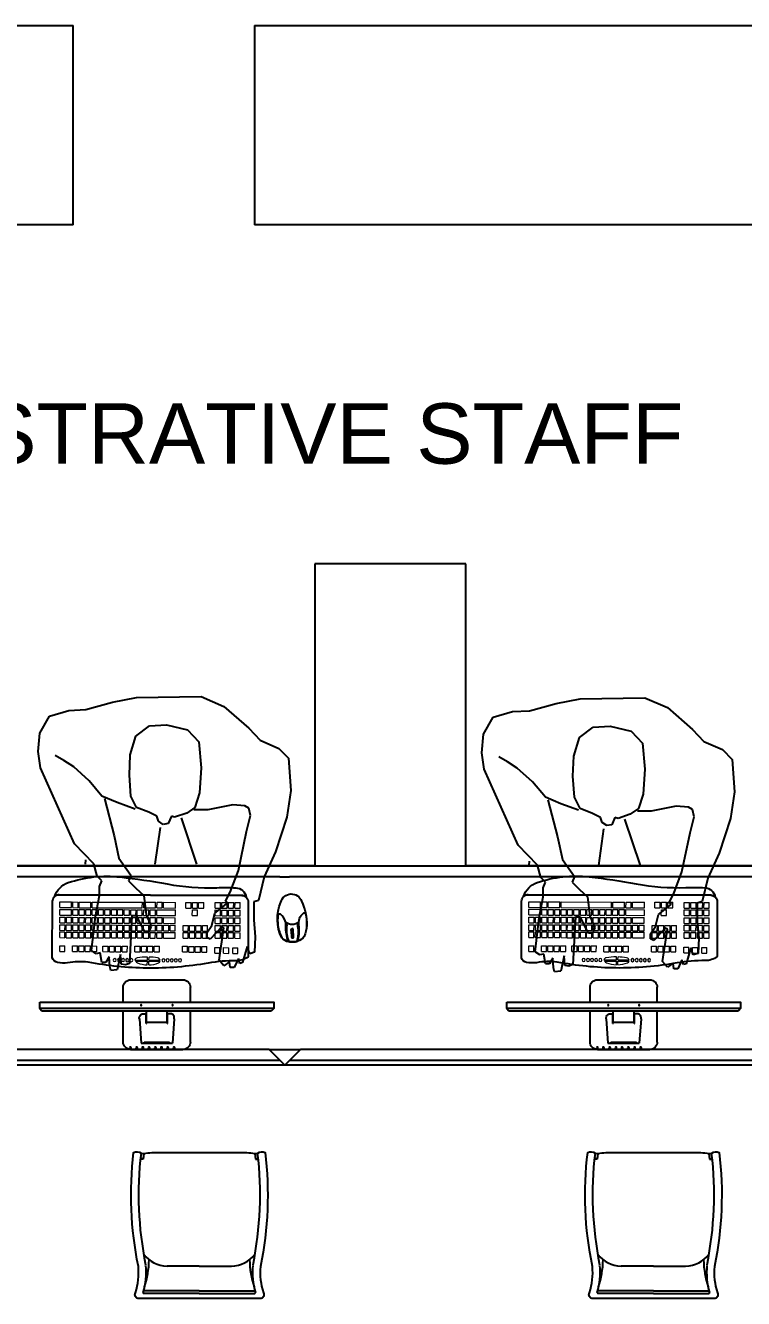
# Model space of a CAD drawing. Header units: inches. Extents: x 150067 to 167379, y -92057 to -49035.
# Drawn here: x 157916.6 to 158154.3, y -51022.5 to -50601.2 of the extents above; entities that cross this region are included whole.
import ezdxf

# ---------------------------------------------------------------- set-up
doc = ezdxf.new("R2010")
doc.units = ezdxf.units.IN
doc.header["$LTSCALE"] = 0.1
doc.header["$MEASUREMENT"] = 0
doc.styles.add('DIM', font='arial.ttf', dxfattribs={"width": 0.7, "height": 1})

# ---------------------------------------------------------------- blocks, each defined once
blk = doc.blocks.new('Dell S2340T 23-Inch 10-point Multi-Touch Monitor')
at = {"color": 0}
for p, q in [((-77.3, -17.2), (-77.3, -88.7)), ((-40.1, -70.4), (-36, -14.3)), ((-29.2, -14.3), (-29.2, -17.2)), ((-28.6, -14.3), (-28.6, -16.6)), ((28.6, -14.3), (28.6, -16.6)), ((29.2, -14.3), (29.2, -17.2)), ((40.1, -70.4), (36, -14.3)), ((77.3, -17.2), (77.3, -88.7)), ((-24.6, -60.1), (-24.6, -82.1)), ((-24.6, -60.1), (-24, -60.1)), ((-24, -60.1), (-24, -88.7)), ((-24, -62.9), (24, -62.9)), ((24, -60.1), (24, -88.7)), ((24, -60.1), (24.6, -60.1)), ((24.6, -60.1), (24.6, -82.1)), ((-268.9, -94.4), (-264.1, -88.7)), ((-264.1, -88.7), (264.1, -88.7)), ((-77.3, -108.7), (-77.3, -143.1)), ((77.3, -108.7), (77.3, -143.1)), ((268.9, -94.4), (264.1, -88.7))]:
    blk.add_line(p, q, dxfattribs=at)
for points in [[(-60.1, 0), (60.1, 0)], [(-36, -14.3), (36, -14.3)], [(-29.2, -17.2), (29.2, -17.2)], [(-28.6, -16.6), (28.6, -16.6)], [(-268.9, -108.7), (268.9, -108.7), (268.9, -94.4), (-268.9, -94.4), (-268.9, -108.7)], [(-60.1, -160.2), (60.1, -160.2)]]:
    blk.add_lwpolyline(points, dxfattribs=at)
for points in [[(-40.1, -70.4, 0.263666), (-36.6, -80.4), (-33.6, -82.1), (-24.6, -82.1)], [(40.1, -70.4, -0.263666), (36.6, -80.4), (33.6, -82.1), (24.6, -82.1)]]:
    blk.add_lwpolyline(points, format="xyb", dxfattribs=at)
for centre, radius in [((-60.7, -3.8), 1.73), ((-46.4, -3.8), 1.73), ((-32.1, -3.8), 1.73), ((-17.8, -3.8), 1.73), ((-3.5, -3.8), 1.73), ((10.8, -3.8), 1.73), ((25.1, -3.8), 1.73), ((39.4, -3.8), 1.73), ((-35.8, -101.6), 1.14), ((35.8, -101.6), 1.14)]:
    blk.add_circle(centre, radius, dxfattribs=at)
for centre, start, end in [((-60.1, -17.2), 90, 180), ((60.1, -17.2), 0, 90), ((-60.1, -143.1), 180, 270), ((60.1, -143.1), 270, 0)]:
    blk.add_arc(centre, 17.2, start, end, dxfattribs=at)
blk = doc.blocks.new('keyboard_top')
at = {"color": 0}
for points in [[(232.7, -75.8), (232.5, -26.1, 0.165941), (205.2, -17, -0.04592), (140.6, -11.5, 0.046884), (0, 0, 0.043941), (-135.1, -13.6, -0.081459), (-182.3, -12, 0.073722), (-205.6, -12.8, 0.278236), (-217.5, -23.3), (-217, -153.6, 0.414214), (-202, -168.5), (218.1, -167, 0.414214), (233, -151.9)], [(218.1, -167), (-202, -168.5, -0.198912), (-212.6, -164.1, 0.237087), (-180.8, -196.4, 0.110077), (-61.5, -209.4, 0.017919), (46.8, -193.4, -0.053396), (160.8, -184.8, 0.017301), (204.1, -184.6, 0.36209), (228, -163.1, -0.184401), (218.1, -167)]]:
    blk.add_lwpolyline(points, format="xyb", close=True, dxfattribs=at)
at = {"color": 0, "lineweight": 0}
for points in [[(-27.5, -18.5), (1, -18.5)], [(-26.4, -15.9), (1, -15.8)], [(0.9, -7.4), (1, -15.8)], [(1, -18.5), (1, -25.4)], [(4.3, -7.4), (4.6, -15.7)], [(4.6, -15.7), (30.2, -15.7)], [(4.6, -18.5), (30.3, -18.4)], [(4.6, -18.5), (4.8, -25.4)], [(-200.6, -38.1), (-188.6, -38.1)], [(-200.6, -38.1), (-200.5, -51.1)], [(-200.5, -51.1), (-188.5, -51.1)], [(-188.6, -38.1), (-188.5, -51.1)], [(-171.5, -38), (-171.4, -51)], [(-171.5, -38), (-159.5, -38)], [(-171.4, -51), (-159.4, -51)], [(-159.5, -38), (-159.4, -51)], [(-156.4, -38), (-144.4, -37.9)], [(-156.4, -38), (-156.3, -51)], [(-156.3, -51), (-144.3, -50.9)], [(-144.4, -37.9), (-144.3, -50.9)], [(-142.2, -37.9), (-130.2, -37.9)], [(-142.2, -37.9), (-142.1, -50.9)], [(-142.1, -50.9), (-130.1, -50.9)], [(-130.2, -37.9), (-130.1, -50.9)], [(-127.1, -37.9), (-115.1, -37.8)], [(-127.1, -37.9), (-127.1, -50.9)], [(-127.1, -50.9), (-115.1, -50.8)], [(-115.1, -37.8), (-115.1, -50.8)], [(-101.5, -37.8), (-89.5, -37.7)], [(-101.5, -37.8), (-101.4, -50.8)], [(-101.4, -50.8), (-89.4, -50.7)], [(-89.5, -37.7), (-89.4, -50.7)], [(-86.4, -37.7), (-86.3, -50.7)], [(-86.4, -37.7), (-74.4, -37.7)], [(-86.3, -50.7), (-74.3, -50.7)], [(-74.4, -37.7), (-74.3, -50.7)], [(-72.2, -37.7), (-60.2, -37.6)], [(-72.2, -37.7), (-72.1, -50.7)], [(-72.1, -50.7), (-60.1, -50.6)], [(-60.2, -37.6), (-60.1, -50.6)], [(-57.1, -37.6), (-57, -50.6)], [(-57.1, -37.6), (-45.1, -37.6)], [(-57, -50.6), (-45, -50.6)], [(-45.1, -37.6), (-45, -50.6)], [(-27.8, -37.5), (-27.7, -50.5)], [(-27.8, -37.5), (-15.8, -37.5)], [(-27.7, -50.5), (-15.7, -50.5)], [(-15.8, -37.5), (-15.7, -50.5)], [(-12.7, -37.5), (-0.7, -37.4)], [(-12.7, -37.5), (-12.6, -50.5)], [(-12.6, -50.5), (-0.6, -50.4)], [(-0.7, -37.4), (-0.6, -50.4)], [(1.5, -37.4), (13.5, -37.4)], [(1.5, -37.4), (1.6, -50.4)], [(1.6, -50.4), (13.6, -50.4)], [(13.5, -37.4), (13.6, -50.4)], [(16.6, -37.3), (16.7, -50.3)], [(16.6, -37.3), (28.6, -37.3)], [(16.7, -50.3), (28.7, -50.3)], [(28.6, -37.3), (28.7, -50.3)], [(81.6, -37.1), (81.6, -50.1)], [(81.6, -37.1), (93.6, -37.1)], [(81.6, -50.1), (93.6, -50.1)], [(93.6, -37.1), (93.6, -50.1)], [(96.6, -37), (96.7, -50)], [(96.6, -37), (108.6, -37)], [(96.7, -50), (108.7, -50)], [(108.6, -37), (108.7, -50)], [(110.8, -37), (122.8, -37)], [(110.8, -37), (110.9, -50)], [(110.9, -50), (122.9, -50)], [(122.8, -37), (122.9, -50)], [(125.9, -36.9), (126, -49.9)], [(125.9, -36.9), (137.9, -36.9)], [(126, -49.9), (138, -49.9)], [(137.9, -36.9), (138, -49.9)], [(155.8, -34.6), (155.8, -47.6)], [(155.8, -34.6), (167.8, -34.6)], [(155.8, -47.6), (167.8, -47.6)], [(167.8, -34.6), (167.8, -47.6)], [(176.3, -34), (188.3, -33.9)], [(176.3, -34), (176.3, -47)], [(176.3, -47), (188.3, -46.9)], [(188.3, -33.9), (188.3, -46.9)], [(197.2, -33.9), (197.2, -46.9)], [(197.2, -33.9), (209.2, -33.9)], [(197.2, -46.9), (209.2, -46.9)], [(209.2, -33.9), (209.2, -46.9)], [(-200.5, -70), (-188.5, -69.9)], [(-200.5, -70), (-200.4, -83)], [(-200.4, -83), (-188.4, -82.9)], [(-200.4, -86.5), (-188.4, -86.5)], [(-200.4, -86.5), (-200.3, -99.5)], [(-188.5, -69.9), (-188.4, -82.9)], [(-188.4, -86.5), (-188.3, -99.5)], [(-185.4, -69.9), (-185.3, -82.9)], [(-185.4, -69.9), (-173.4, -69.9)], [(-185.3, -82.9), (-173.3, -82.9)], [(-185.3, -86.5), (-173.3, -86.4)], [(-185.3, -86.5), (-185.3, -99.5)], [(-173.4, -69.9), (-173.3, -82.9)], [(-173.3, -86.4), (-173.3, -99.4)], [(-170.3, -69.8), (-170.2, -82.8)], [(-170.3, -69.8), (-158.3, -69.8)], [(-170.2, -82.8), (-158.2, -82.8)], [(-170.2, -86.4), (-170.2, -99.4)], [(-170.2, -86.4), (-158.2, -86.4)], [(-158.3, -69.8), (-158.2, -82.8)], [(-158.2, -86.4), (-158.2, -99.4)], [(-156.1, -69.8), (-144.1, -69.7)], [(-156.1, -69.8), (-156, -82.8)], [(-156, -82.8), (-144, -82.7)], [(-156, -86.3), (-144, -86.3)], [(-156, -86.3), (-156, -99.3)], [(-144.1, -69.7), (-144, -82.7)], [(-144, -86.3), (-144, -99.3)], [(-141, -69.7), (-140.9, -82.7)], [(-141, -69.7), (-129, -69.7)], [(-140.9, -82.7), (-128.9, -82.7)], [(-140.9, -86.3), (-128.9, -86.2)], [(-140.9, -86.3), (-140.9, -99.3)], [(-129, -69.7), (-128.9, -82.7)], [(-128.9, -86.2), (-128.9, -99.2)], [(-125.9, -69.7), (-113.9, -69.6)], [(-125.9, -69.7), (-125.9, -82.7)], [(-125.9, -82.7), (-113.9, -82.6)], [(-125.8, -86.2), (-125.8, -99.2)], [(-125.8, -86.2), (-113.8, -86.2)], [(-113.9, -69.6), (-113.9, -82.6)], [(-113.8, -86.2), (-113.8, -99.2)], [(-111.8, -69.6), (-99.8, -69.6)], [(-111.8, -69.6), (-111.8, -82.6)], [(-111.8, -82.6), (-99.8, -82.6)], [(-111.8, -86.2), (-99.8, -86.1)], [(-111.8, -86.2), (-111.7, -99.2)], [(-99.8, -69.6), (-99.8, -82.6)], [(-99.8, -86.1), (-99.7, -99.1)], [(-96.7, -69.6), (-84.7, -69.5)], [(-96.7, -69.6), (-96.7, -82.6)], [(-96.7, -82.6), (-84.7, -82.5)], [(-96.7, -86.1), (-96.6, -99.1)], [(-96.7, -86.1), (-84.7, -86.1)], [(-84.7, -69.5), (-84.7, -82.5)], [(-84.7, -86.1), (-84.6, -99.1)], [(-81.6, -69.5), (-81.6, -82.5)], [(-81.6, -69.5), (-69.6, -69.5)], [(-81.6, -82.5), (-69.6, -82.5)], [(-81.6, -86.1), (-69.6, -86)], [(-81.6, -86.1), (-81.5, -99.1)], [(-69.6, -69.5), (-69.6, -82.5)], [(-69.6, -86), (-69.5, -99)], [(-67.5, -69.5), (-55.5, -69.4)], [(-67.5, -69.5), (-67.5, -82.5)], [(-67.5, -82.5), (-55.5, -82.4)], [(-67.5, -86), (-55.5, -86)], [(-67.5, -86), (-67.4, -99)], [(-55.5, -69.4), (-55.5, -82.4)], [(-55.5, -86), (-55.4, -99)], [(-52.4, -69.4), (-52.4, -82.4)], [(-52.4, -69.4), (-40.4, -69.4)], [(-52.4, -82.4), (-40.4, -82.4)], [(-52.4, -86), (-40.4, -85.9)], [(-52.4, -86), (-52.3, -99)], [(-40.4, -69.4), (-40.4, -82.4)], [(-40.4, -85.9), (-40.3, -98.9)], [(-37.3, -69.4), (-25.3, -69.3)], [(-37.3, -69.4), (-37.3, -82.4)], [(-37.3, -82.4), (-25.3, -82.3)], [(-37.3, -85.9), (-37.2, -98.9)], [(-37.3, -85.9), (-25.3, -85.9)], [(-25.3, -69.3), (-25.3, -82.3)], [(-25.3, -85.9), (-25.2, -98.9)], [(-22.8, -69.3), (-10.8, -69.3)], [(-22.8, -69.3), (-22.8, -82.3)], [(-22.8, -82.3), (-10.8, -82.3)], [(-22.8, -85.9), (-10.8, -85.8)], [(-22.8, -85.9), (-22.7, -98.9)], [(-10.8, -69.3), (-10.8, -82.3)], [(-10.8, -85.8), (-10.7, -98.8)], [(-7.8, -69.2), (-7.7, -82.2)], [(-7.8, -69.2), (4.2, -69.2)], [(-7.7, -82.2), (4.3, -82.2)], [(-7.7, -85.8), (-7.6, -98.8)], [(-7.7, -85.8), (4.3, -85.8)], [(4.2, -69.2), (4.3, -82.2)], [(4.3, -85.8), (4.4, -98.8)], [(7.3, -69.2), (19.3, -69.1)], [(7.3, -69.2), (7.4, -82.2)], [(7.4, -82.2), (19.4, -82.1)], [(7.4, -85.7), (7.4, -98.7)], [(7.4, -85.7), (19.4, -85.7)], [(19.3, -69.1), (19.4, -82.1)], [(19.4, -85.7), (19.4, -98.7)], [(22.9, -69.1), (34.9, -69.1)], [(22.9, -69.1), (22.9, -82.1)], [(22.9, -82.1), (34.9, -82.1)], [(22.9, -85.7), (34.9, -85.6)], [(22.9, -85.7), (23, -98.7)], [(34.9, -69.1), (34.9, -82.1)], [(34.9, -85.6), (35, -98.6)], [(38, -69.1), (65.1, -69)], [(38, -69.1), (38, -82.1)], [(38, -82.1), (65.1, -82)], [(38, -85.6), (38.1, -98.6)], [(38, -85.6), (50, -85.6)], [(50, -85.6), (50.1, -98.6)], [(53.1, -85.6), (65.1, -85.5)], [(53.1, -85.6), (53.2, -98.6)], [(65.1, -69), (65.1, -82)], [(65.1, -85.5), (65.2, -98.5)], [(83, -68.9), (83.1, -81.9)], [(83, -68.9), (95, -68.9)], [(83.1, -81.9), (95.1, -81.9)], [(83.1, -85), (83.2, -98)], [(83.1, -85), (95.1, -85)], [(95, -68.9), (95.1, -81.9)], [(95.1, -85), (95.2, -98)], [(98.1, -68.9), (110.1, -68.8)], [(98.1, -68.9), (98.1, -81.9)], [(98.1, -81.9), (110.1, -81.8)], [(98.2, -85), (110.2, -84.9)], [(98.2, -85), (98.2, -98)], [(110.1, -68.8), (110.1, -81.8)], [(110.2, -84.9), (110.2, -97.9)], [(112.3, -68.8), (124.3, -68.8)], [(112.3, -68.8), (112.3, -81.8)], [(112.3, -81.8), (124.3, -81.8)], [(112.4, -84.9), (124.4, -84.9)], [(112.4, -84.9), (112.4, -97.9)], [(124.3, -68.8), (124.3, -81.8)], [(124.4, -84.9), (124.4, -97.9)], [(127.4, -68.8), (139.4, -68.7)], [(127.4, -68.8), (127.4, -81.8)], [(127.4, -81.8), (139.4, -81.7)], [(127.5, -84.9), (139.5, -84.8)], [(127.5, -84.9), (127.5, -97.9)], [(139.4, -68.7), (139.4, -81.7)], [(139.5, -84.8), (139.5, -97.8)], [(156.9, -68.6), (156.9, -81.6)], [(156.9, -68.6), (168.9, -68.6)], [(156.9, -81.6), (168.9, -81.6)], [(156.9, -85.2), (157, -98.2)], [(156.9, -85.2), (168.9, -85.2)], [(168.9, -68.6), (168.9, -81.6)], [(168.9, -85.2), (169, -98.2)], [(172, -68.6), (184, -68.5)], [(172, -68.6), (172, -81.6)], [(172, -81.6), (184, -81.5)], [(172, -85.1), (184, -85.1)], [(172, -85.1), (172.1, -98.1)], [(184, -68.5), (184, -81.5)], [(184, -85.1), (184.1, -98.1)], [(187.1, -68.5), (187.1, -81.5)], [(187.1, -68.5), (199.1, -68.5)], [(187.1, -81.5), (199.1, -81.5)], [(187.1, -85.1), (199.1, -85)], [(187.1, -85.1), (187.2, -98.1)], [(199.1, -68.5), (199.1, -81.5)], [(199.1, -85), (199.2, -98)], [(202.2, -68.5), (214.2, -68.4)], [(202.2, -68.5), (202.2, -81.5)], [(202.2, -81.5), (214.2, -81.4)], [(202.2, -85), (202.3, -98)], [(202.2, -85), (214.2, -85)], [(214.2, -68.4), (214.2, -81.4)], [(214.2, -85), (214.3, -98)], [(-200.3, -99.5), (-188.3, -99.5)], [(-200.3, -103.9), (-188.3, -103.9)], [(-200.3, -103.9), (-200.3, -116.9)], [(-200.3, -116.9), (-188.3, -116.9)], [(-188.3, -103.9), (-188.3, -116.9)], [(-185.3, -99.5), (-173.3, -99.4)], [(-185.2, -103.8), (-173.2, -103.8)], [(-185.2, -103.8), (-185.2, -116.8)], [(-185.2, -116.8), (-173.2, -116.8)], [(-173.2, -103.8), (-173.2, -116.8)], [(-170.2, -99.4), (-158.2, -99.4)], [(-170.2, -103.8), (-158.2, -103.7)], [(-170.2, -103.8), (-170.1, -116.8)], [(-170.1, -116.8), (-158.1, -116.7)], [(-158.2, -103.7), (-158.1, -116.7)], [(-156, -99.3), (-144, -99.3)], [(-156, -103.7), (-144, -103.7)], [(-156, -103.7), (-155.9, -116.7)], [(-155.9, -116.7), (-143.9, -116.7)], [(-144, -103.7), (-143.9, -116.7)], [(-140.9, -99.3), (-128.9, -99.2)], [(-140.9, -103.7), (-128.9, -103.6)], [(-140.9, -103.7), (-140.8, -116.7)], [(-140.8, -116.7), (-128.8, -116.6)], [(-128.9, -103.6), (-128.8, -116.6)], [(-125.8, -99.2), (-113.8, -99.2)], [(-125.8, -103.6), (-113.8, -103.6)], [(-125.8, -103.6), (-125.7, -116.6)], [(-125.7, -116.6), (-113.7, -116.6)], [(-113.8, -103.6), (-113.7, -116.6)], [(-111.7, -99.2), (-99.7, -99.1)], [(-111.7, -103.6), (-99.7, -103.5)], [(-111.7, -103.6), (-111.6, -116.6)], [(-111.6, -116.6), (-99.6, -116.5)], [(-99.7, -103.5), (-99.6, -116.5)], [(-96.6, -99.1), (-84.6, -99.1)], [(-96.6, -103.5), (-84.6, -103.5)], [(-96.6, -103.5), (-96.6, -116.5)], [(-96.6, -116.5), (-84.6, -116.5)], [(-84.6, -103.5), (-84.6, -116.5)], [(-81.5, -99.1), (-69.5, -99)], [(-81.5, -103.5), (-69.5, -103.4)], [(-81.5, -103.5), (-81.5, -116.5)], [(-81.5, -116.5), (-69.5, -116.4)], [(-69.5, -103.4), (-69.5, -116.4)], [(-67.4, -99), (-55.4, -99)], [(-67.4, -103.4), (-55.4, -103.4)], [(-67.4, -103.4), (-67.3, -116.4)], [(-67.3, -116.4), (-55.3, -116.4)], [(-55.4, -103.4), (-55.3, -116.4)], [(-52.3, -99), (-40.3, -98.9)], [(-52.3, -103.4), (-40.3, -103.3)], [(-52.3, -103.4), (-52.3, -116.4)], [(-52.3, -116.4), (-40.3, -116.3)], [(-40.3, -103.3), (-40.3, -116.3)], [(-37.2, -98.9), (-25.2, -98.9)], [(-37.2, -103.3), (-25.2, -103.3)], [(-37.2, -103.3), (-37.2, -116.3)], [(-37.2, -116.3), (-25.2, -116.3)], [(-25.2, -103.3), (-25.2, -116.3)], [(-22.7, -98.9), (-10.7, -98.8)], [(-22.7, -103.2), (-10.7, -103.2)], [(-22.7, -103.2), (-22.7, -116.2)], [(-22.7, -116.2), (-10.7, -116.2)], [(-10.7, -103.2), (-10.7, -116.2)], [(-7.6, -98.8), (4.4, -98.8)], [(-7.6, -103.2), (4.4, -103.1)], [(-7.6, -103.2), (-7.6, -116.2)], [(-7.6, -116.2), (4.4, -116.1)], [(4.4, -103.1), (4.4, -116.1)], [(7.4, -98.7), (19.4, -98.7)], [(7.5, -103.1), (19.5, -103.1)], [(7.5, -103.1), (7.5, -116.1)], [(7.5, -116.1), (19.5, -116.1)], [(19.5, -103.1), (19.5, -116.1)], [(23, -98.7), (35, -98.6)], [(23, -103.1), (35, -103)], [(23, -103.1), (23.1, -116.1)], [(23.1, -116.1), (35.1, -116)], [(35, -103), (35.1, -116)], [(38.1, -98.6), (50.1, -98.6)], [(38.1, -103), (65.2, -102.9)], [(38.1, -103), (38.1, -116)], [(38.1, -116), (65.2, -115.9)], [(53.2, -98.6), (65.2, -98.5)], [(65.2, -102.9), (65.2, -115.9)], [(83.2, -98), (95.2, -98)], [(98.2, -98), (110.2, -97.9)], [(112.4, -97.9), (124.4, -97.9)], [(127.5, -97.9), (139.5, -97.8)], [(157, -98.2), (169, -98.2)], [(157, -102.6), (169, -102.5)], [(157, -102.6), (157, -115.6)], [(157, -115.6), (169, -115.5)], [(169, -102.5), (169, -115.5)], [(172.1, -98.1), (184.1, -98.1)], [(172.1, -102.5), (184.1, -102.5)], [(172.1, -102.5), (172.2, -115.5)], [(172.2, -115.5), (184.2, -115.5)], [(184.1, -102.5), (184.2, -115.5)], [(187.2, -98.1), (199.2, -98)], [(187.2, -102.5), (199.2, -102.4)], [(187.2, -102.5), (187.2, -115.5)], [(187.2, -115.5), (199.2, -115.4)], [(199.2, -102.4), (199.2, -115.4)], [(202.3, -98), (214.3, -98)], [(202.3, -102.4), (214.3, -102.4)], [(202.3, -102.4), (202.3, -115.4)], [(202.3, -115.4), (214.3, -115.4)], [(214.3, -102.4), (214.3, -115.4)], [(-200.3, -121.9), (-173.2, -121.8)], [(-200.3, -121.9), (-200.2, -134.9)], [(-200.2, -134.9), (-173.1, -134.8)], [(-200.2, -139.1), (-173.1, -139)], [(-200.2, -139.1), (-200.2, -152.1)], [(-173.2, -121.8), (-173.1, -134.8)], [(-173.1, -139), (-173.1, -152)], [(-170.1, -121.8), (-158.1, -121.7)], [(-170.1, -121.8), (-170, -134.8)], [(-170, -134.8), (-158, -134.7)], [(-170, -139), (-158, -138.9)], [(-170, -139), (-170, -152)], [(-158.1, -121.7), (-158, -134.7)], [(-158, -138.9), (-158, -151.9)], [(-155.9, -121.7), (-143.9, -121.7)], [(-155.9, -121.7), (-155.8, -134.7)], [(-155.8, -134.7), (-143.8, -134.7)], [(-155.8, -138.9), (-128.7, -138.8)], [(-155.8, -138.9), (-155.8, -151.9)], [(-143.9, -121.7), (-143.8, -134.7)], [(-140.8, -121.7), (-128.8, -121.6)], [(-140.8, -121.7), (-140.8, -134.7)], [(-140.8, -134.7), (-128.8, -134.6)], [(-128.8, -121.6), (-128.8, -134.6)], [(-128.7, -138.8), (-128.7, -151.8)], [(-125.7, -121.6), (-125.7, -134.6)], [(-125.7, -121.6), (-113.7, -121.6)], [(-125.7, -134.6), (-113.7, -134.6)], [(-125.6, -138.8), (-10.6, -138.4)], [(-125.6, -138.8), (-125.6, -151.8)], [(-113.7, -121.6), (-113.7, -134.6)], [(-111.6, -121.6), (-99.6, -121.5)], [(-111.6, -121.6), (-111.6, -134.6)], [(-111.6, -134.6), (-99.6, -134.5)], [(-99.6, -121.5), (-99.6, -134.5)], [(-96.5, -121.5), (-84.5, -121.5)], [(-96.5, -121.5), (-96.5, -134.5)], [(-96.5, -134.5), (-84.5, -134.5)], [(-84.5, -121.5), (-84.5, -134.5)], [(-81.4, -121.5), (-69.4, -121.4)], [(-81.4, -121.5), (-81.4, -134.5)], [(-81.4, -134.5), (-69.4, -134.4)], [(-69.4, -121.4), (-69.4, -134.4)], [(-67.3, -121.4), (-55.3, -121.4)], [(-67.3, -121.4), (-67.3, -134.4)], [(-67.3, -134.4), (-55.3, -134.4)], [(-55.3, -121.4), (-55.3, -134.4)], [(-52.2, -121.4), (-40.2, -121.3)], [(-52.2, -121.4), (-52.2, -134.4)], [(-52.2, -134.4), (-40.2, -134.3)], [(-40.2, -121.3), (-40.2, -134.3)], [(-37.2, -121.3), (-37.1, -134.3)], [(-37.2, -121.3), (-25.2, -121.3)], [(-37.1, -134.3), (-25.1, -134.3)], [(-25.2, -121.3), (-25.1, -134.3)], [(-22.6, -121.2), (-10.6, -121.2)], [(-22.6, -121.2), (-22.6, -134.2)], [(-22.6, -134.2), (-10.6, -134.2)], [(-10.6, -121.2), (-10.6, -134.2)], [(-10.6, -138.4), (-10.5, -151.4)], [(-7.6, -121.2), (4.4, -121.1)], [(-7.6, -121.2), (-7.5, -134.2)], [(-7.5, -134.2), (4.5, -134.1)], [(-7.5, -138.4), (19.6, -138.3)], [(-7.5, -138.4), (-7.5, -151.4)], [(4.4, -121.1), (4.5, -134.1)], [(7.5, -121.1), (7.6, -134.1)], [(7.5, -121.1), (19.5, -121.1)], [(7.6, -134.1), (19.6, -134.1)], [(19.5, -121.1), (19.6, -134.1)], [(19.6, -138.3), (19.6, -151.3)], [(23.1, -121.1), (65.3, -120.9)], [(23.1, -121.1), (23.1, -134.1)], [(23.1, -134.1), (65.3, -133.9)], [(23.1, -138.3), (35.1, -138.2)], [(23.1, -138.3), (23.2, -151.3)], [(35.1, -138.2), (35.2, -151.2)], [(38.2, -138.2), (65.3, -138.1)], [(38.2, -138.2), (38.3, -151.2)], [(65.3, -120.9), (65.3, -133.9)], [(65.3, -138.1), (65.4, -151.1)], [(89.3, -138.1), (101.3, -138)], [(89.3, -138.1), (89.3, -151.1)], [(101.3, -138), (101.3, -151)], [(104.3, -120.6), (104.4, -133.6)], [(104.3, -120.6), (116.3, -120.6)], [(104.4, -133.6), (116.4, -133.6)], [(104.4, -138), (116.4, -138)], [(104.4, -138), (104.4, -151)], [(116.3, -120.6), (116.4, -133.6)], [(116.4, -138), (116.4, -151)], [(118.9, -138), (130.9, -137.9)], [(118.9, -138), (118.9, -151)], [(130.9, -137.9), (130.9, -150.9)], [(157.1, -120.6), (169.1, -120.5)], [(157.1, -120.6), (157.1, -133.6)], [(157.1, -133.6), (169.1, -133.5)], [(157.1, -137.8), (169.1, -137.7)], [(157.1, -137.8), (157.2, -150.8)], [(169.1, -120.5), (169.1, -133.5)], [(169.1, -137.7), (169.2, -150.7)], [(172.2, -120.5), (184.2, -120.5)], [(172.2, -120.5), (172.2, -133.5)], [(172.2, -133.5), (184.2, -133.5)], [(172.2, -137.7), (184.2, -137.7)], [(172.2, -137.7), (172.3, -150.7)], [(184.2, -120.5), (184.2, -133.5)], [(184.2, -137.7), (184.3, -150.7)], [(187.3, -120.5), (199.3, -120.4)], [(187.3, -120.5), (187.3, -133.5)], [(187.3, -133.5), (199.3, -133.4)], [(187.3, -137.7), (199.3, -137.6)], [(187.3, -137.7), (187.4, -150.7)], [(199.3, -120.4), (199.3, -133.4)], [(199.3, -137.6), (199.4, -150.6)], [(202.4, -120.4), (202.4, -133.4)], [(202.4, -120.4), (214.4, -120.4)], [(202.4, -133.4), (214.4, -133.4)], [(202.4, -137.6), (214.4, -137.6)], [(202.4, -137.6), (202.5, -150.6)], [(214.4, -120.4), (214.4, -133.4)], [(214.4, -137.6), (214.5, -150.6)], [(-200.2, -152.1), (-173.1, -152)], [(-170, -152), (-158, -151.9)], [(-155.8, -151.9), (-128.7, -151.8)], [(-125.6, -151.8), (-10.5, -151.4)], [(-7.5, -151.4), (19.6, -151.3)], [(23.2, -151.3), (35.2, -151.2)], [(38.3, -151.2), (65.4, -151.1)], [(89.3, -151.1), (101.3, -151)], [(104.4, -151), (116.4, -151)], [(118.9, -151), (130.9, -150.9)], [(157.2, -150.8), (169.2, -150.7)], [(172.3, -150.7), (184.3, -150.7)], [(187.4, -150.7), (199.4, -150.6)], [(202.5, -150.6), (214.5, -150.6)]]:
    blk.add_lwpolyline(points, dxfattribs=at)
for points in [[(1, -25.4, -0.037715), (-22.3, -23.7, -0.328345), (-27.5, -18.5)], [(-26.4, -15.9, -0.157731), (-21.7, -12.1, -0.08747), (0.9, -7.4, -0.08747)], [(4.3, -7.4, -0.086643), (26.8, -11.9, -0.237073), (30.2, -15.7)], [(30.3, -18.4, -0.11266), (29.2, -20.7, -0.188542), (24.3, -23.6, -0.031584), (4.8, -25.4, -0.031584)]]:
    blk.add_lwpolyline(points, format="xyb", dxfattribs=at)
for centre in [(-74, -18.4), (-64.3, -18.4), (-55, -18.4), (-45.6, -18.3), (-35.9, -18.3), (38.1, -18), (47.7, -18), (57.1, -18), (66.5, -17.9), (76.2, -17.9)]:
    blk.add_circle(centre, 3.55, dxfattribs=at)
blk = doc.blocks.new('A$C2C166547')
at = {"color": 0}
for p, q in [((0.2012, 0.4638), (0.0174, 0.4638)), ((0.2012, 0.4638), (0.3849, 0.4638)), ((0.2012, 0.4556), (0.0178, 0.4556)), ((0.2012, 0.4548), (0.0178, 0.4548)), ((0.2012, 0.4556), (0.3846, 0.4556)), ((0.2012, 0.4548), (0.3846, 0.4548)), ((0.2012, 0.3737), (0.0944, 0.3737)), ((0.2012, 0.3737), (0.308, 0.3737)), ((0.0156, 0.0201), (0.006, 0.0201)), ((0.0156, 0.0201), (0.0064, 0.0157)), ((0.0173, 0.0007), (0.0156, 0.0201)), ((0.385, 0.0007), (0.3868, 0.0201)), ((0.3868, 0.0201), (0.3959, 0.0157)), ((0.3868, 0.0201), (0.3964, 0.0201))]:
    blk.add_line(p, q, dxfattribs=at)
blk.add_lwpolyline([(0.0234, 0.3688, 0.080461), (0.0082, 0, 0.080461)], format="xyb", dxfattribs=at)
for centre, radius, start, end in [((0.0179, 0.4614), 0.00242, 100.345, 201.3742), ((0.3845, 0.4614), 0.00242, 338.6258, 79.655), ((-0.216, 0.3943), 0.2409, 354.5513, 15.9626), ((0.0178, 0.4549), 0.000725, 87.3762, 197.5208), ((0.0176, 0.4544), 0.000433, 71.7715, 189.2202), ((-0.2824, 0.3464), 0.3173, 1.1591, 17.5641), ((0.6848, 0.3464), 0.3173, 162.4359, 178.8409), ((0.6183, 0.3943), 0.2409, 164.0374, 185.4487), ((0.3846, 0.4549), 0.000725, 342.4792, 92.6238), ((0.3847, 0.4544), 0.000433, 350.7798, 108.2285), ((0.0953, 0.2759), 0.0978, 90.5164, 143.1927), ((0.3071, 0.2759), 0.0978, 36.8073, 89.4836), ((-0.752, 0.1374), 1.1544, 353.1637, 11.5643), ((0.0136, -0.0107), 0.012, 71.7536, 116.5375), ((0.3888, -0.0107), 0.012, 63.4625, 108.2464)]:
    blk.add_arc(centre, radius, start, end, dxfattribs=at)

msp = doc.modelspace()

# ---------------------------------------------------------------- linework, layer by layer
at = {"color": 0, "linetype": 'ByBlock'}
for p, q in [((157932.37, -50667.21, 23680.86), (157932.37, -50601.21, 23680.86)), ((157992.37, -50601.21, 23680.86), (157992.37, -50667.21, 23680.86)), ((158062.37, -50779.34, 23680.86), (158012.37, -50779.34, 23680.86)), ((158012.37, -50779.34, 23680.86), (158012.37, -50879.34, 23680.86)), ((158062.37, -50879.34, 23680.86), (158062.37, -50779.34, 23680.86)), ((157945.37, -50825.22, 23680.86), (157953.38, -50823.61, 23680.86)), ((157953.38, -50823.61, 23680.86), (157974.77, -50823.34, 23680.86)), ((157974.77, -50823.34, 23680.86), (157982.25, -50826.55, 23680.86)), ((158100.23, -50824.03, 23680.86), (158121.61, -50823.76, 23680.86)), ((158121.61, -50823.76, 23680.86), (158129.1, -50826.97, 23680.86)), ((157924.52, -50829.76, 23680.86), (157930.93, -50827.89, 23680.86)), ((157930.93, -50827.89, 23680.86), (157936.55, -50827.62, 23680.86)), ((157936.55, -50827.62, 23680.86), (157945.37, -50825.22, 23680.86)), ((157982.25, -50826.55, 23680.86), (157990.53, -50833.78, 23680.86)), ((158077.78, -50828.31, 23680.86), (158083.4, -50828.04, 23680.86)), ((158083.4, -50828.04, 23680.86), (158092.21, -50825.63, 23680.86)), ((158092.21, -50825.63, 23680.86), (158100.23, -50824.03, 23680.86)), ((158129.1, -50826.97, 23680.86), (158137.38, -50834.19, 23680.86)), ((157921.31, -50835.38, 23680.86), (157924.52, -50829.76, 23680.86)), ((158068.16, -50835.8, 23680.86), (158071.37, -50830.18, 23680.86)), ((158071.37, -50830.18, 23680.86), (158077.78, -50828.31, 23680.86)), ((157920.78, -50841.53, 23680.86), (157921.31, -50835.38, 23680.86)), ((157951.25, -50842.6, 23680.86), (157953.12, -50836.45, 23680.86)), ((157953.12, -50836.45, 23680.86), (157957.66, -50832.97, 23680.86)), ((157957.66, -50832.97, 23680.86), (157963.27, -50832.71, 23680.86)), ((157963.27, -50832.71, 23680.86), (157970.22, -50834.31, 23680.86)), ((157970.22, -50834.31, 23680.86), (157973.96, -50838.32, 23680.86)), ((157990.53, -50833.78, 23680.86), (157994.28, -50837.79, 23680.86)), ((158067.63, -50841.95, 23680.86), (158068.16, -50835.8, 23680.86)), ((158099.97, -50836.87, 23680.86), (158104.51, -50833.39, 23680.86)), ((158104.51, -50833.39, 23680.86), (158110.12, -50833.12, 23680.86)), ((158110.12, -50833.12, 23680.86), (158117.07, -50834.73, 23680.86)), ((158117.07, -50834.73, 23680.86), (158120.81, -50838.74, 23680.86)), ((158137.38, -50834.19, 23680.86), (158141.13, -50838.2, 23680.86)), ((157973.96, -50838.32, 23680.86), (157974.77, -50846.88, 23680.86)), ((157994.28, -50837.79, 23680.86), (158000.42, -50840.46, 23680.86)), ((158000.42, -50840.46, 23680.86), (158003.63, -50843.67, 23680.86)), ((158098.09, -50843.02, 23680.86), (158099.97, -50836.87, 23680.86)), ((158120.81, -50838.74, 23680.86), (158121.61, -50847.3, 23680.86)), ((158141.13, -50838.2, 23680.86), (158147.27, -50840.88, 23680.86)), ((157921.58, -50846.88, 23680.86), (157920.78, -50841.53, 23680.86)), ((157929.33, -50844.48, 23680.86), (157926.39, -50842.87, 23680.86)), ((157932.54, -50846.62, 23680.86), (157929.33, -50844.48, 23680.86)), ((157950.98, -50849.29, 23680.86), (157951.25, -50842.6, 23680.86)), ((158003.63, -50843.67, 23680.86), (158004.43, -50854.37, 23680.86)), ((158068.43, -50847.3, 23680.86), (158067.63, -50841.95, 23680.86)), ((158076.18, -50844.89, 23680.86), (158073.24, -50843.29, 23680.86)), ((158079.39, -50847.03, 23680.86), (158076.18, -50844.89, 23680.86)), ((158097.83, -50849.71, 23680.86), (158098.09, -50843.02, 23680.86)), ((158147.27, -50840.88, 23680.86), (158150.48, -50844.09, 23680.86)), ((158150.48, -50844.09, 23680.86), (158151.28, -50854.79, 23680.86)), ((157932.8, -50872.03, 23680.86), (157921.58, -50846.88, 23680.86)), ((157937.62, -50851.16, 23680.86), (157932.54, -50846.62, 23680.86)), ((157974.77, -50846.88, 23680.86), (157974.23, -50855.18, 23680.86)), ((158079.65, -50872.44, 23680.86), (158068.43, -50847.3, 23680.86)), ((158084.46, -50851.58, 23680.86), (158079.39, -50847.03, 23680.86)), ((158121.61, -50847.3, 23680.86), (158121.08, -50855.59, 23680.86)), ((157941.89, -50856.25, 23680.86), (157937.62, -50851.16, 23680.86)), ((157951.51, -50856.25, 23680.86), (157950.98, -50849.29, 23680.86)), ((158088.74, -50856.66, 23680.86), (158084.46, -50851.58, 23680.86)), ((158098.36, -50856.66, 23680.86), (158097.83, -50849.71, 23680.86)), ((157946.97, -50858.39, 23680.86), (157941.89, -50856.25, 23680.86)), ((157942.69, -50857.05, 23680.86), (157945.9, -50869.35, 23680.86)), ((157953.38, -50859.99, 23680.86), (157951.51, -50856.25, 23680.86)), ((157974.23, -50855.18, 23680.86), (157972.63, -50859.99, 23680.86)), ((158004.43, -50854.37, 23680.86), (158003.1, -50863.2, 23680.86)), ((158093.82, -50858.8, 23680.86), (158088.74, -50856.66, 23680.86)), ((158089.54, -50857.46, 23680.86), (158092.75, -50869.77, 23680.86)), ((158100.23, -50860.41, 23680.86), (158098.36, -50856.66, 23680.86)), ((158121.08, -50855.59, 23680.86), (158119.48, -50860.41, 23680.86)), ((158151.28, -50854.79, 23680.86), (158149.94, -50863.62, 23680.86)), ((157952.85, -50860.53, 23680.86), (157946.97, -50858.39, 23680.86)), ((157957.39, -50861.6, 23680.86), (157953.38, -50859.99, 23680.86)), ((157960.07, -50862.93, 23680.86), (157957.39, -50861.6, 23680.86)), ((157969.96, -50861.86, 23680.86), (157965.95, -50863.2, 23680.86)), ((157972.63, -50859.99, 23680.86), (157969.96, -50861.86, 23680.86)), ((157976.9, -50860.79, 23680.86), (157972.36, -50860.79, 23680.86)), ((157985.19, -50859.19, 23680.86), (157976.9, -50860.79, 23680.86)), ((157989.2, -50859.46, 23680.86), (157985.19, -50859.19, 23680.86)), ((157990.53, -50860.26, 23680.86), (157989.2, -50859.46, 23680.86)), ((157991.07, -50862.67, 23680.86), (157990.53, -50860.26, 23680.86)), ((158099.7, -50860.94, 23680.86), (158093.82, -50858.8, 23680.86)), ((158104.24, -50862.01, 23680.86), (158100.23, -50860.41, 23680.86)), ((158119.48, -50860.41, 23680.86), (158116.8, -50862.28, 23680.86)), ((158123.75, -50861.21, 23680.86), (158119.21, -50861.21, 23680.86)), ((158132.04, -50859.6, 23680.86), (158123.75, -50861.21, 23680.86)), ((158136.05, -50859.87, 23680.86), (158132.04, -50859.6, 23680.86)), ((158137.38, -50860.67, 23680.86), (158136.05, -50859.87, 23680.86)), ((158137.92, -50863.08, 23680.86), (158137.38, -50860.67, 23680.86)), ((157960.6, -50864.54, 23680.86), (157960.07, -50862.93, 23680.86)), ((157962.2, -50865.61, 23680.86), (157960.6, -50864.54, 23680.86)), ((157963.81, -50865.34, 23680.86), (157962.2, -50865.61, 23680.86)), ((157964.88, -50862.93, 23680.86), (157963.81, -50865.34, 23680.86)), ((157965.95, -50863.2, 23680.86), (157964.88, -50862.93, 23680.86)), ((157968.08, -50863.47, 23680.86), (157973.18, -50878.77, 23680.86)), ((157989.73, -50868.02, 23680.86), (157991.07, -50862.67, 23680.86)), ((158003.1, -50863.2, 23680.86), (157999.35, -50874.7, 23680.86)), ((158106.91, -50863.35, 23680.86), (158104.24, -50862.01, 23680.86)), ((158107.45, -50864.95, 23680.86), (158106.91, -50863.35, 23680.86)), ((158109.05, -50866.02, 23680.86), (158107.45, -50864.95, 23680.86)), ((158110.66, -50865.76, 23680.86), (158109.05, -50866.02, 23680.86)), ((158111.73, -50863.35, 23680.86), (158110.66, -50865.76, 23680.86)), ((158112.79, -50863.62, 23680.86), (158111.73, -50863.35, 23680.86)), ((158116.8, -50862.28, 23680.86), (158112.79, -50863.62, 23680.86)), ((158114.93, -50863.88, 23680.86), (158120.03, -50879.19, 23680.86)), ((158136.58, -50868.43, 23680.86), (158137.92, -50863.08, 23680.86)), ((158149.94, -50863.62, 23680.86), (158146.2, -50875.12, 23680.86)), ((157945.9, -50869.35, 23680.86), (157947.5, -50876.84, 23680.86)), ((157961.14, -50866.68, 23680.86), (157959.44, -50878.77, 23680.86)), ((157987.06, -50880.86, 23680.86), (157989.73, -50868.02, 23680.86)), ((158092.75, -50869.77, 23680.86), (158094.35, -50877.26, 23680.86)), ((158107.98, -50867.09, 23680.86), (158106.29, -50879.19, 23680.86)), ((158133.91, -50881.27, 23680.86), (158136.58, -50868.43, 23680.86)), ((157939.22, -50878.72, 23680.86), (157932.8, -50872.03, 23680.86)), ((158086.07, -50879.13, 23680.86), (158079.65, -50872.44, 23680.86)), ((157936.5, -50878.77, 23680.86), (157936.55, -50877.38, 23680.86)), ((157940.29, -50882.73, 23680.86), (157939.22, -50878.72, 23680.86)), ((157947.5, -50876.84, 23680.86), (157951.51, -50882.46, 23680.86)), ((157999.35, -50874.7, 23680.86), (157995.61, -50883, 23680.86)), ((158083.35, -50879.19, 23680.86), (158083.4, -50877.79, 23680.86)), ((158094.35, -50877.26, 23680.86), (158098.36, -50882.88, 23680.86)), ((158146.2, -50875.12, 23680.86), (158142.46, -50883.41, 23680.86)), ((158012.37, -50879.34, 23680.86), (157912.37, -50879.34, 23680.86)), ((157941.89, -50884.33, 23680.86), (157940.29, -50882.73, 23680.86)), ((157951.51, -50882.46, 23680.86), (157950.71, -50884.33, 23680.86)), ((157984.39, -50888.08, 23680.86), (157987.06, -50880.86, 23680.86)), ((158000.83, -50882.94, 23680.86), (158004.03, -50882.94, 23680.86)), ((158162.37, -50879.34, 23680.86), (158062.37, -50879.34, 23680.86)), ((158087.14, -50883.14, 23680.86), (158086.07, -50879.13, 23680.86)), ((158098.36, -50882.88, 23680.86), (158097.56, -50884.75, 23680.86)), ((158131.24, -50888.49, 23680.86), (158133.91, -50881.27, 23680.86)), ((157941.09, -50886.21, 23680.86), (157941.89, -50884.33, 23680.86)), ((157941.09, -50889.15, 23680.86), (157941.09, -50886.21, 23680.86)), ((157950.71, -50884.33, 23680.86), (157953.12, -50886.74, 23680.86)), ((157953.12, -50886.74, 23680.86), (157955.79, -50889.15, 23680.86)), ((157995.61, -50883, 23680.86), (157993.74, -50890.75, 23680.86)), ((158088.74, -50884.75, 23680.86), (158087.14, -50883.14, 23680.86)), ((158087.94, -50886.62, 23680.86), (158088.74, -50884.75, 23680.86)), ((158087.94, -50889.56, 23680.86), (158087.94, -50886.62, 23680.86)), ((158097.56, -50884.75, 23680.86), (158099.97, -50887.16, 23680.86)), ((158099.97, -50887.16, 23680.86), (158102.64, -50889.56, 23680.86)), ((158142.46, -50883.41, 23680.86), (158140.59, -50891.17, 23680.86)), ((157939.75, -50896.1, 23680.86), (157941.09, -50889.15, 23680.86)), ((157955.79, -50889.15, 23680.86), (157956.59, -50895.57, 23680.86)), ((157982.78, -50891.02, 23680.86), (157984.39, -50888.08, 23680.86)), ((157983.59, -50891.55, 23680.86), (157982.78, -50891.02, 23680.86)), ((157993.74, -50890.75, 23680.86), (157992.14, -50891.29, 23680.86)), ((157992.14, -50891.29, 23680.86), (157992.14, -50897.17, 23680.86)), ((158086.6, -50896.52, 23680.86), (158087.94, -50889.56, 23680.86)), ((158102.64, -50889.56, 23680.86), (158103.44, -50895.98, 23680.86)), ((158129.63, -50891.44, 23680.86), (158131.24, -50888.49, 23680.86)), ((158140.59, -50891.17, 23680.86), (158138.99, -50891.7, 23680.86)), ((157956.59, -50895.57, 23680.86), (157958.2, -50899.31, 23680.86)), ((157978.24, -50899.04, 23680.86), (157979.31, -50895.03, 23680.86)), ((157979.31, -50895.03, 23680.86), (157983.59, -50891.55, 23680.86)), ((158125.09, -50899.46, 23680.86), (158126.16, -50895.45, 23680.86)), ((158126.16, -50895.45, 23680.86), (158130.43, -50891.97, 23680.86)), ((158130.43, -50891.97, 23680.86), (158129.63, -50891.44, 23680.86)), ((158138.99, -50891.7, 23680.86), (158138.99, -50897.59, 23680.86)), ((157938.42, -50907.34, 23680.86), (157939.75, -50896.1, 23680.86)), ((157951.78, -50895.83, 23680.86), (157950.98, -50911.62, 23680.86)), ((157953.38, -50895.83, 23680.86), (157951.78, -50895.83, 23680.86)), ((157956.06, -50901.18, 23680.86), (157953.38, -50895.83, 23680.86)), ((157958.2, -50899.31, 23680.86), (157957.39, -50901.18, 23680.86)), ((157976.64, -50901.45, 23680.86), (157978.24, -50899.04, 23680.86)), ((157981.45, -50899.58, 23680.86), (157977.71, -50903.59, 23680.86)), ((157982.25, -50899.85, 23680.86), (157981.45, -50899.58, 23680.86)), ((157992.14, -50897.17, 23680.86), (157992.67, -50902.79, 23680.86)), ((158085.27, -50907.75, 23680.86), (158086.6, -50896.52, 23680.86)), ((158098.63, -50896.25, 23680.86), (158097.83, -50912.03, 23680.86)), ((158100.23, -50896.25, 23680.86), (158098.63, -50896.25, 23680.86)), ((158102.91, -50901.6, 23680.86), (158100.23, -50896.25, 23680.86)), ((158103.44, -50895.98, 23680.86), (158105.04, -50899.73, 23680.86)), ((158105.04, -50899.73, 23680.86), (158104.24, -50901.6, 23680.86)), ((158123.49, -50901.87, 23680.86), (158125.09, -50899.46, 23680.86)), ((158138.99, -50897.59, 23680.86), (158139.52, -50903.21, 23680.86)), ((157957.39, -50901.18, 23680.86), (157956.06, -50901.18, 23680.86)), ((157976.64, -50903.06, 23680.86), (157976.64, -50901.45, 23680.86)), ((157977.71, -50903.59, 23680.86), (157976.64, -50903.06, 23680.86)), ((157980.65, -50910.55, 23680.86), (157982.25, -50899.85, 23680.86)), ((157992.67, -50902.79, 23680.86), (157992.41, -50907.87, 23680.86)), ((158104.24, -50901.6, 23680.86), (158102.91, -50901.6, 23680.86)), ((158123.49, -50903.47, 23680.86), (158123.49, -50901.87, 23680.86)), ((158124.55, -50904.01, 23680.86), (158123.49, -50903.47, 23680.86)), ((158128.3, -50900, 23680.86), (158124.55, -50904.01, 23680.86)), ((158127.49, -50910.96, 23680.86), (158129.1, -50900.26, 23680.86)), ((158129.1, -50900.26, 23680.86), (158128.3, -50900, 23680.86)), ((158139.52, -50903.21, 23680.86), (158139.25, -50908.29, 23680.86)), ((157940.02, -50908.41, 23680.86), (157938.42, -50907.34, 23680.86)), ((157941.36, -50908.14, 23680.86), (157940.02, -50908.41, 23680.86)), ((157941.89, -50911.35, 23680.86), (157941.36, -50908.14, 23680.86)), ((157990, -50906, 23680.86), (157988.4, -50911.35, 23680.86)), ((157990.8, -50908.41, 23680.86), (157990, -50906, 23680.86)), ((157992.41, -50907.87, 23680.86), (157990.8, -50908.41, 23680.86)), ((158086.87, -50908.82, 23680.86), (158085.27, -50907.75, 23680.86)), ((158136.85, -50906.42, 23680.86), (158135.25, -50911.77, 23680.86)), ((158137.65, -50908.82, 23680.86), (158136.85, -50906.42, 23680.86)), ((157943.23, -50911.35, 23680.86), (157941.89, -50911.35, 23680.86)), ((157944.3, -50909.48, 23680.86), (157943.23, -50911.35, 23680.86)), ((157944.56, -50912.69, 23680.86), (157944.3, -50909.48, 23680.86)), ((157948.04, -50908.67, 23680.86), (157946.97, -50913.76, 23680.86)), ((157948.31, -50911.88, 23680.86), (157948.04, -50908.67, 23680.86)), ((157949.64, -50912.15, 23680.86), (157948.31, -50911.88, 23680.86)), ((157950.98, -50911.62, 23680.86), (157949.64, -50912.15, 23680.86)), ((157982.25, -50912.42, 23680.86), (157980.65, -50910.55, 23680.86)), ((157984.12, -50911.08, 23680.86), (157982.25, -50912.42, 23680.86)), ((157984.39, -50912.95, 23680.86), (157984.12, -50911.08, 23680.86)), ((157987.06, -50910.01, 23680.86), (157985.72, -50912.95, 23680.86)), ((157987.59, -50911.62, 23680.86), (157987.06, -50910.01, 23680.86)), ((157988.4, -50911.35, 23680.86), (157987.59, -50911.62, 23680.86)), ((158088.21, -50908.56, 23680.86), (158086.87, -50908.82, 23680.86)), ((158088.74, -50911.77, 23680.86), (158088.21, -50908.56, 23680.86)), ((158090.08, -50911.77, 23680.86), (158088.74, -50911.77, 23680.86)), ((158091.15, -50909.89, 23680.86), (158090.08, -50911.77, 23680.86)), ((158091.41, -50913.1, 23680.86), (158091.15, -50909.89, 23680.86)), ((158094.89, -50909.09, 23680.86), (158093.82, -50914.17, 23680.86)), ((158095.15, -50912.3, 23680.86), (158094.89, -50909.09, 23680.86)), ((158096.49, -50912.57, 23680.86), (158095.15, -50912.3, 23680.86)), ((158097.83, -50912.03, 23680.86), (158096.49, -50912.57, 23680.86)), ((158129.1, -50912.84, 23680.86), (158127.49, -50910.96, 23680.86)), ((158130.97, -50911.5, 23680.86), (158129.1, -50912.84, 23680.86)), ((158131.24, -50913.37, 23680.86), (158130.97, -50911.5, 23680.86)), ((158133.91, -50910.43, 23680.86), (158132.57, -50913.37, 23680.86)), ((158134.44, -50912.03, 23680.86), (158133.91, -50910.43, 23680.86)), ((158135.25, -50911.77, 23680.86), (158134.44, -50912.03, 23680.86)), ((158139.25, -50908.29, 23680.86), (158137.65, -50908.82, 23680.86)), ((157944.83, -50914.02, 23680.86), (157944.56, -50912.69, 23680.86)), ((157946.97, -50913.76, 23680.86), (157944.83, -50914.02, 23680.86)), ((157985.72, -50912.95, 23680.86), (157984.39, -50912.95, 23680.86)), ((158091.68, -50914.44, 23680.86), (158091.41, -50913.1, 23680.86)), ((158093.82, -50914.17, 23680.86), (158091.68, -50914.44, 23680.86)), ((158132.57, -50913.37, 23680.86), (158131.24, -50913.37, 23680.86)), ((157997.23, -50940.14, 23680.86), (158002.43, -50945.34, 23680.86)), ((157997.23, -50940.14, 23680.86), (158007.63, -50940.14, 23680.86)), ((158007.63, -50940.14, 23680.86), (158002.43, -50945.34, 23680.86))]:
    msp.add_line(p, q, dxfattribs=at)
at = {"color": 0, "linetype": 'ByBlock', "elevation": 23680.86}
for points in [[(157932.37, -50667.21), (157562.37, -50667.21), (157562.37, -50601.21), (157932.37, -50601.21)], [(157992.37, -50601.21), (158362.37, -50601.21), (158362.37, -50667.21), (157992.37, -50667.21)], [(157562.37, -50879.34), (158002.43, -50879.34)], [(158000.83, -50882.94), (157562.37, -50882.94)], [(158002.43, -50879.34), (158362.37, -50879.34)], [(158360.77, -50882.94), (158004.03, -50882.94)], [(157997.23, -50940.14), (157567.57, -50940.14)], [(158357.17, -50940.14), (158007.63, -50940.14)], [(158002.43, -50945.34), (157562.37, -50945.34)], [(158000.83, -50943.74), (157563.97, -50943.74)], [(158362.37, -50945.34), (158002.43, -50945.34)], [(158360.77, -50943.74), (158004.03, -50943.74)]]:
    msp.add_lwpolyline(points, dxfattribs=at)
for points in [[(158005.19, -50904.46, -0.241004), (158001.42, -50903.12, -0.217003), (158001.14, -50891.38, -0.752527), (158007.98, -50891.05, -0.115399), (158009.65, -50899.02, -0.099122), (158008.82, -50902.76, -0.240483), (158005.19, -50904.46)], [(158003.67, -50904.4, -0.055019), (158002.95, -50901.87, -0.050601), (158002.79, -50899.46, 0.084687), (158002.67, -50897.89, 0.175899), (158000.95, -50895.38, 0.569307), (158000.15, -50895.72, 0.064428), (158000.16, -50899.09, 0.081238), (158001.42, -50903.12, 0.150456), (158003.67, -50904.4)], [(158006.69, -50904.26, 0.071754), (158007.2, -50901.1, 0.043169), (158007.07, -50899.04, -0.269309), (158008.68, -50894.94, -0.36617), (158009.31, -50895.13, -0.160325), (158008.82, -50902.76, -0.150096), (158006.7, -50904.25)], [(158006.47, -50904.3, 0.141108), (158006.75, -50899.38, -0.211379), (158007.05, -50897.86, -0.412702), (158002.67, -50897.89, -0.176997), (158003.04, -50899.56, 0.141094), (158003.79, -50904.42, 0.080592), (158005.19, -50904.46, 0.075205), (158006.47, -50904.32)], [(158004.5, -50900.95), (158004.61, -50902.93, 0.837339), (158005.34, -50902.76), (158005.23, -50900.48, 1), (158004.47, -50900.51)], [(157952.99, -51020.62, 0.102523), (157953.95, -51011.88, -0.080461), (157952.39, -50974.15, -0.3023), (157954.84, -50974.45, 0.197932), (157955.75, -50974.51, -0.028193), (157961.16, -50974.15), (157974.16, -50974.15), (157987.17, -50974.15, -0.028193), (157992.57, -50974.51, 0.197932), (157993.49, -50974.45, -0.3023), (157995.93, -50974.15, -0.080461), (157994.37, -51011.88, 0.102523), (157995.33, -51020.62, -0.587111), (157994.25, -51022.53), (157954.07, -51022.53, -0.587111)], [(158103.29, -51020.62, 0.102523), (158104.25, -51011.88, -0.080461), (158102.69, -50974.15, -0.3023), (158105.14, -50974.45, 0.197932), (158106.05, -50974.51, -0.028193), (158111.46, -50974.15), (158124.46, -50974.15), (158137.47, -50974.15, -0.028193), (158142.87, -50974.51, 0.197932), (158143.79, -50974.45, -0.3023), (158146.23, -50974.15, -0.080461), (158144.67, -51011.88, 0.102523), (158145.63, -51020.62, -0.587111), (158144.55, -51022.53), (158104.37, -51022.53, -0.587111)]]:
    msp.add_lwpolyline(points, format="xyb", close=True, dxfattribs=at)

# ---------------------------------------------------------------- block references
at = {"color": 0, "linetype": 'ByBlock', "rotation": 180}
for name, p, xscale, yscale, zscale in [('keyboard_top', (157956.79, -50913.18, 23680.86), -0.144, 0.144, 0.144), ('keyboard_top', (158112.05, -50913.14, 23680.86), -0.144, 0.144, 0.144), ('Dell S2340T 23-Inch 10-point Multi-Touch Monitor', (157960.05, -50940.12, 23680.86), -0.144, 0.144, 0.144), ('Dell S2340T 23-Inch 10-point Multi-Touch Monitor', (158114.6, -50940.12, 23680.86), -0.144, 0.144, 0.144), ('A$C2C166547', (157994.25, -50974.45, 23680.86), 100, 100, 100), ('A$C2C166547', (158144.55, -50974.45, 23680.86), 100, 100, 100)]:
    msp.add_blockref(name, p, dxfattribs=dict(at, xscale=xscale, yscale=yscale, zscale=zscale))

# ---------------------------------------------------------------- texts
at = {"style": 'DIM'}
msp.add_text('ADMINISTRATIVE STAFF', height=20, dxfattribs=at).set_placement((157803.81, -50746.26, 23680.86))

doc.saveas('drawing.dxf')
